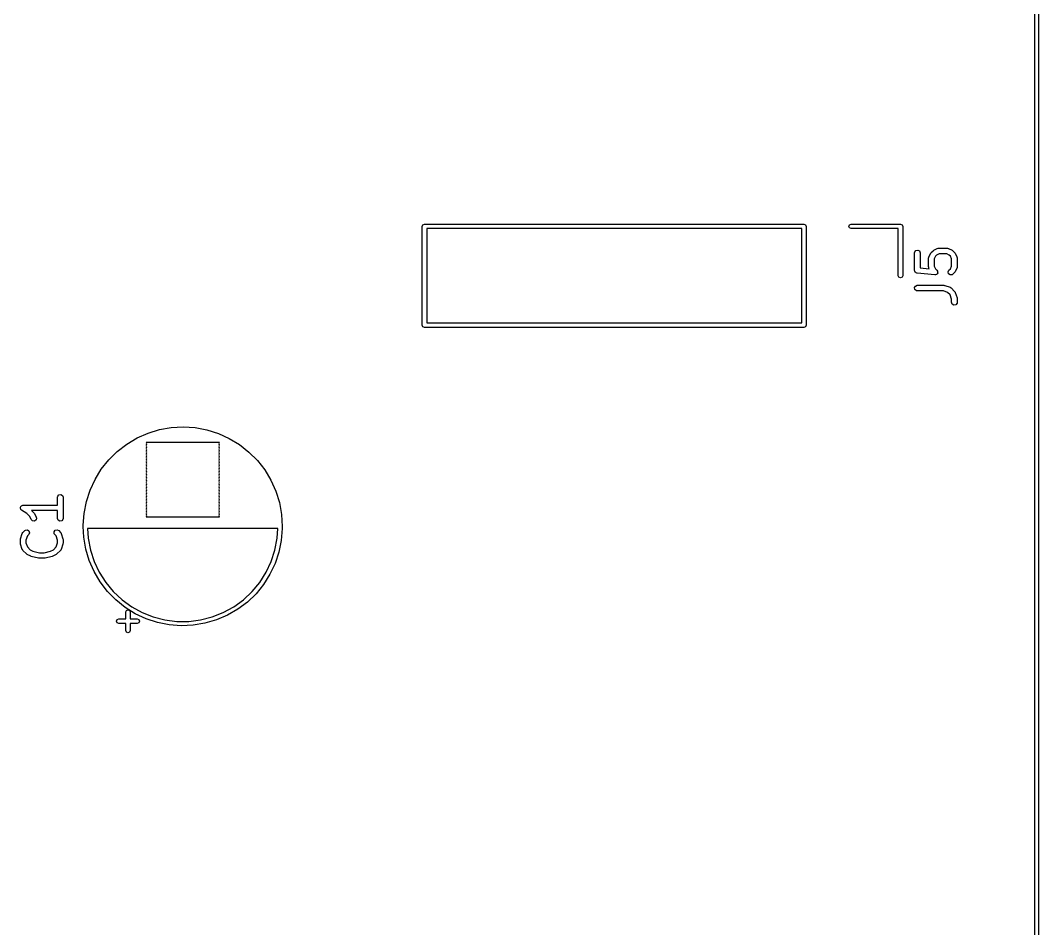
# Model space of a CAD drawing. Extents: x 107 to 167, y -145 to -45.
# Drawn here: x 139.63 to 167.05, y -120.59 to -96.12 of the extents above; entities that cross this region are included whole.
import ezdxf

# ---------------------------------------------------------------- set-up
doc = ezdxf.new("R2010")
doc.units = 0
doc.layers.add('BLACK', color=7, linetype='CONTINUOUS')

msp = doc.modelspace()

# ---------------------------------------------------------------- linework, layer by layer
at = {"layer": 'BLACK', "linetype": 'CONTINUOUS'}
for p, q in [((166.95, -144.95), (166.95, -45.05)), ((167.05, -45), (167.05, -145)), ((150.45, -101.67), (150.468, -101.628)), ((150.45, -104.33), (150.45, -101.67)), ((150.468, -101.628), (150.51, -101.61)), ((150.51, -101.61), (160.73, -101.61)), ((150.57, -101.73), (150.57, -104.27)), ((160.67, -101.73), (150.57, -101.73)), ((160.67, -104.27), (160.67, -101.73)), ((160.73, -101.61), (160.772, -101.628)), ((160.772, -101.628), (160.79, -101.67)), ((160.79, -101.67), (160.79, -104.33)), ((161.94, -101.67), (161.958, -101.628)), ((161.958, -101.712), (161.94, -101.67)), ((161.958, -101.628), (162, -101.61)), ((162, -101.73), (161.958, -101.712)), ((162, -101.61), (163.33, -101.61)), ((163.27, -101.73), (162, -101.73)), ((163.27, -103), (163.27, -101.73)), ((163.33, -101.61), (163.372, -101.628)), ((163.372, -101.628), (163.39, -101.67)), ((163.39, -101.67), (163.39, -103)), ((164.225, -102.314), (164.32, -102.266)), ((164.32, -102.266), (164.345, -102.259)), ((164.345, -102.259), (164.35, -102.26)), ((164.35, -102.26), (164.354, -102.258)), ((164.354, -102.258), (164.592, -102.258)), ((164.592, -102.258), (164.618, -102.263)), ((164.618, -102.263), (164.621, -102.266)), ((164.621, -102.266), (164.625, -102.266)), ((164.625, -102.266), (164.721, -102.314)), ((163.707, -102.381), (163.712, -102.355)), ((163.707, -102.857), (163.707, -102.381)), ((163.712, -102.355), (163.745, -102.316)), ((163.745, -102.316), (163.795, -102.307)), ((163.795, -102.307), (163.84, -102.333)), ((163.84, -102.333), (163.857, -102.381)), ((163.857, -102.381), (163.857, -102.789)), ((164.088, -102.524), (164.093, -102.498)), ((164.088, -102.762), (164.088, -102.524)), ((164.093, -102.498), (164.096, -102.495)), ((164.096, -102.49), (164.144, -102.395)), ((164.096, -102.495), (164.096, -102.49)), ((164.144, -102.395), (164.157, -102.377)), ((164.157, -102.377), (164.158, -102.376)), ((164.158, -102.376), (164.206, -102.328)), ((164.206, -102.328), (164.224, -102.315)), ((164.224, -102.315), (164.225, -102.314)), ((164.273, -102.473), (164.238, -102.542)), ((164.238, -102.542), (164.238, -102.744)), ((164.303, -102.443), (164.273, -102.473)), ((164.372, -102.408), (164.303, -102.443)), ((164.574, -102.408), (164.372, -102.408)), ((164.643, -102.443), (164.574, -102.408)), ((164.673, -102.473), (164.643, -102.443)), ((164.707, -102.542), (164.673, -102.473)), ((164.707, -102.744), (164.707, -102.542)), ((164.721, -102.314), (164.739, -102.327)), ((164.739, -102.327), (164.74, -102.328)), ((164.74, -102.328), (164.788, -102.376)), ((164.788, -102.376), (164.801, -102.394)), ((164.801, -102.394), (164.802, -102.395)), ((164.802, -102.395), (164.849, -102.49)), ((164.849, -102.49), (164.857, -102.515)), ((164.857, -102.515), (164.856, -102.52)), ((164.856, -102.52), (164.857, -102.524)), ((164.857, -102.524), (164.857, -102.762)), ((163.857, -102.789), (164.106, -102.814)), ((164.09, -102.766), (164.088, -102.762)), ((164.089, -102.77), (164.09, -102.766)), ((164.096, -102.795), (164.089, -102.77)), ((164.106, -102.814), (164.096, -102.795)), ((164.238, -102.744), (164.273, -102.813)), ((164.273, -102.813), (164.312, -102.852)), ((164.634, -102.852), (164.673, -102.813)), ((164.673, -102.813), (164.707, -102.744)), ((164.849, -102.795), (164.802, -102.891)), ((164.85, -102.791), (164.849, -102.795)), ((164.853, -102.788), (164.85, -102.791)), ((164.857, -102.762), (164.853, -102.788)), ((163.288, -103.042), (163.27, -103)), ((163.33, -103.06), (163.288, -103.042)), ((163.372, -103.042), (163.33, -103.06)), ((163.39, -103), (163.372, -103.042)), ((163.713, -102.872), (163.707, -102.857)), ((163.714, -102.888), (163.713, -102.872)), ((163.721, -102.895), (163.714, -102.888)), ((163.725, -102.905), (163.721, -102.895)), ((163.739, -102.913), (163.725, -102.905)), ((163.75, -102.925), (163.739, -102.913)), ((163.767, -102.929), (163.75, -102.925)), ((163.769, -102.931), (163.767, -102.929)), ((163.771, -102.931), (163.769, -102.931)), ((163.775, -102.932), (163.771, -102.931)), ((164.251, -102.979), (163.775, -102.932)), ((164.252, -102.979), (164.251, -102.979)), ((164.276, -102.973), (164.252, -102.979)), ((164.252, -102.979), (164.252, -102.979)), ((164.301, -102.967), (164.276, -102.973)), ((164.302, -102.966), (164.301, -102.966)), ((164.301, -102.966), (164.301, -102.967)), ((164.316, -102.946), (164.302, -102.966)), ((164.312, -102.852), (164.327, -102.873)), ((164.331, -102.925), (164.316, -102.946)), ((164.327, -102.873), (164.327, -102.874)), ((164.327, -102.874), (164.327, -102.874)), ((164.327, -102.874), (164.329, -102.899)), ((164.329, -102.899), (164.331, -102.924)), ((164.331, -102.924), (164.331, -102.925)), ((164.331, -102.925), (164.331, -102.925)), ((164.612, -102.898), (164.634, -102.852)), ((164.626, -102.948), (164.612, -102.898)), ((164.668, -102.977), (164.626, -102.948)), ((164.719, -102.973), (164.668, -102.977)), ((164.74, -102.958), (164.719, -102.973)), ((164.788, -102.91), (164.74, -102.958)), ((164.802, -102.891), (164.788, -102.909)), ((164.788, -102.909), (164.788, -102.91)), ((163.709, -103.32), (163.734, -103.276)), ((163.717, -103.371), (163.709, -103.32)), ((163.757, -103.404), (163.717, -103.371)), ((163.734, -103.276), (163.782, -103.258)), ((163.782, -103.258), (164.497, -103.258)), ((164.497, -103.258), (164.519, -103.262)), ((164.519, -103.262), (164.52, -103.262)), ((164.52, -103.262), (164.663, -103.31)), ((164.663, -103.31), (164.686, -103.322)), ((164.686, -103.322), (164.688, -103.326)), ((164.688, -103.326), (164.693, -103.328)), ((164.693, -103.328), (164.788, -103.423)), ((163.782, -103.408), (163.757, -103.404)), ((164.484, -103.408), (163.782, -103.408)), ((164.599, -103.447), (164.484, -103.408)), ((164.669, -103.517), (164.599, -103.447)), ((164.707, -103.631), (164.669, -103.517)), ((164.707, -103.714), (164.707, -103.631)), ((164.788, -103.423), (164.803, -103.444)), ((164.803, -103.444), (164.803, -103.449)), ((164.803, -103.449), (164.806, -103.452)), ((164.806, -103.452), (164.854, -103.595)), ((164.854, -103.595), (164.857, -103.618)), ((164.857, -103.618), (164.857, -103.619)), ((164.857, -103.619), (164.857, -103.714)), ((164.725, -103.762), (164.707, -103.714)), ((164.769, -103.788), (164.725, -103.762)), ((164.82, -103.779), (164.769, -103.788)), ((164.853, -103.74), (164.82, -103.779)), ((164.857, -103.714), (164.853, -103.74)), ((150.468, -104.372), (150.45, -104.33)), ((150.51, -104.39), (150.468, -104.372)), ((160.73, -104.39), (150.51, -104.39)), ((150.57, -104.27), (160.67, -104.27)), ((160.772, -104.372), (160.73, -104.39)), ((160.79, -104.33), (160.772, -104.372)), ((143.066, -107.238), (143.374, -107.144)), ((143.374, -107.144), (143.692, -107.088)), ((143.692, -107.088), (144.014, -107.07)), ((144.014, -107.07), (144.336, -107.091)), ((144.336, -107.091), (144.653, -107.151)), ((144.653, -107.151), (144.96, -107.248)), ((142.494, -107.533), (142.771, -107.369)), ((142.771, -107.369), (143.066, -107.238)), ((143.012, -107.489), (143.02, -107.509)), ((144.988, -107.489), (143.012, -107.489)), ((144.96, -107.248), (145.254, -107.382)), ((144.98, -107.509), (144.988, -107.489)), ((145.254, -107.382), (145.53, -107.549)), ((142.008, -107.957), (142.238, -107.73)), ((142.238, -107.73), (142.494, -107.533)), ((143.02, -107.509), (143.012, -107.529)), ((143.012, -107.529), (143.02, -107.549)), ((143.02, -107.549), (143.012, -107.569)), ((143.012, -107.569), (143.02, -107.589)), ((143.02, -107.589), (143.012, -107.609)), ((143.012, -107.609), (143.02, -107.629)), ((143.02, -107.629), (143.012, -107.649)), ((143.012, -107.649), (143.02, -107.669)), ((143.02, -107.669), (143.012, -107.689)), ((143.012, -107.689), (143.02, -107.709)), ((143.02, -107.709), (143.012, -107.729)), ((143.012, -107.729), (143.02, -107.749)), ((143.02, -107.749), (143.012, -107.769)), ((143.012, -107.769), (143.02, -107.789)), ((144.988, -107.529), (144.98, -107.509)), ((144.98, -107.549), (144.988, -107.529)), ((144.988, -107.569), (144.98, -107.549)), ((144.98, -107.589), (144.988, -107.569)), ((144.988, -107.609), (144.98, -107.589)), ((144.98, -107.629), (144.988, -107.609)), ((144.988, -107.649), (144.98, -107.629)), ((144.98, -107.669), (144.988, -107.649)), ((144.988, -107.689), (144.98, -107.669)), ((144.98, -107.709), (144.988, -107.689)), ((144.988, -107.729), (144.98, -107.709)), ((144.98, -107.749), (144.988, -107.729)), ((144.988, -107.769), (144.98, -107.749)), ((144.98, -107.789), (144.988, -107.769)), ((145.53, -107.549), (145.783, -107.749)), ((145.783, -107.749), (146.01, -107.978)), ((141.807, -108.209), (142.008, -107.957)), ((143.02, -107.789), (143.012, -107.809)), ((143.012, -107.809), (143.02, -107.829)), ((143.02, -107.829), (143.012, -107.849)), ((143.012, -107.849), (143.02, -107.869)), ((143.02, -107.869), (143.012, -107.889)), ((143.012, -107.889), (143.02, -107.909)), ((143.02, -107.909), (143.012, -107.929)), ((143.012, -107.929), (143.02, -107.949)), ((143.02, -107.949), (143.012, -107.969)), ((143.012, -107.969), (143.02, -107.989)), ((143.02, -107.989), (143.012, -108.009)), ((143.012, -108.009), (143.02, -108.029)), ((143.02, -108.029), (143.012, -108.049)), ((144.988, -107.809), (144.98, -107.789)), ((144.98, -107.829), (144.988, -107.809)), ((144.988, -107.849), (144.98, -107.829)), ((144.98, -107.869), (144.988, -107.849)), ((144.988, -107.889), (144.98, -107.869)), ((144.98, -107.909), (144.988, -107.889)), ((144.988, -107.929), (144.98, -107.909)), ((144.98, -107.949), (144.988, -107.929)), ((144.988, -107.969), (144.98, -107.949)), ((144.98, -107.989), (144.988, -107.969)), ((144.988, -108.009), (144.98, -107.989)), ((144.98, -108.029), (144.988, -108.009)), ((144.988, -108.049), (144.98, -108.029)), ((146.01, -107.978), (146.209, -108.232)), ((141.638, -108.484), (141.807, -108.209)), ((143.012, -108.049), (143.02, -108.069)), ((143.02, -108.069), (143.012, -108.089)), ((143.012, -108.089), (143.02, -108.109)), ((143.02, -108.109), (143.012, -108.129)), ((143.012, -108.129), (143.02, -108.149)), ((143.02, -108.149), (143.012, -108.169)), ((143.012, -108.169), (143.02, -108.189)), ((143.02, -108.189), (143.012, -108.209)), ((143.012, -108.209), (143.02, -108.229)), ((143.02, -108.229), (143.012, -108.249)), ((143.012, -108.249), (143.02, -108.269)), ((143.02, -108.269), (143.012, -108.289)), ((143.012, -108.289), (143.02, -108.309)), ((143.02, -108.309), (143.012, -108.329)), ((144.98, -108.069), (144.988, -108.049)), ((144.988, -108.089), (144.98, -108.069)), ((144.98, -108.109), (144.988, -108.089)), ((144.988, -108.129), (144.98, -108.109)), ((144.98, -108.149), (144.988, -108.129)), ((144.988, -108.169), (144.98, -108.149)), ((144.98, -108.189), (144.988, -108.169)), ((144.988, -108.209), (144.98, -108.189)), ((144.98, -108.229), (144.988, -108.209)), ((144.988, -108.249), (144.98, -108.229)), ((144.98, -108.269), (144.988, -108.249)), ((144.988, -108.289), (144.98, -108.269)), ((144.98, -108.309), (144.988, -108.289)), ((144.988, -108.329), (144.98, -108.309)), ((146.209, -108.232), (146.375, -108.508)), ((141.503, -108.776), (141.638, -108.484)), ((143.012, -108.329), (143.02, -108.349)), ((143.02, -108.349), (143.012, -108.369)), ((143.012, -108.369), (143.02, -108.389)), ((143.02, -108.389), (143.012, -108.409)), ((143.012, -108.409), (143.02, -108.429)), ((143.02, -108.429), (143.012, -108.449)), ((143.012, -108.449), (143.02, -108.469)), ((143.02, -108.469), (143.012, -108.489)), ((143.012, -108.489), (143.02, -108.509)), ((143.02, -108.509), (143.012, -108.529)), ((143.012, -108.529), (143.02, -108.549)), ((143.02, -108.549), (143.012, -108.569)), ((143.012, -108.569), (143.02, -108.589)), ((143.02, -108.589), (143.012, -108.609)), ((144.98, -108.349), (144.988, -108.329)), ((144.988, -108.369), (144.98, -108.349)), ((144.98, -108.389), (144.988, -108.369)), ((144.988, -108.409), (144.98, -108.389)), ((144.98, -108.429), (144.988, -108.409)), ((144.988, -108.449), (144.98, -108.429)), ((144.98, -108.469), (144.988, -108.449)), ((144.988, -108.489), (144.98, -108.469)), ((144.98, -108.509), (144.988, -108.489)), ((144.988, -108.529), (144.98, -108.509)), ((144.98, -108.549), (144.988, -108.529)), ((144.988, -108.569), (144.98, -108.549)), ((144.98, -108.589), (144.988, -108.569)), ((144.988, -108.609), (144.98, -108.589)), ((146.375, -108.508), (146.507, -108.803)), ((141.404, -109.084), (141.503, -108.776)), ((143.012, -108.609), (143.02, -108.629)), ((143.02, -108.629), (143.012, -108.649)), ((143.012, -108.649), (143.02, -108.669)), ((143.02, -108.669), (143.012, -108.689)), ((143.012, -108.689), (143.02, -108.709)), ((143.02, -108.709), (143.012, -108.729)), ((143.012, -108.729), (143.02, -108.749)), ((143.02, -108.749), (143.012, -108.769)), ((143.012, -108.769), (143.02, -108.789)), ((143.02, -108.789), (143.012, -108.809)), ((143.012, -108.809), (143.02, -108.829)), ((143.02, -108.829), (143.012, -108.849)), ((143.012, -108.849), (143.02, -108.869)), ((143.02, -108.869), (143.012, -108.889)), ((144.98, -108.629), (144.988, -108.609)), ((144.988, -108.649), (144.98, -108.629)), ((144.98, -108.669), (144.988, -108.649)), ((144.988, -108.689), (144.98, -108.669)), ((144.98, -108.709), (144.988, -108.689)), ((144.988, -108.729), (144.98, -108.709)), ((144.98, -108.749), (144.988, -108.729)), ((144.988, -108.769), (144.98, -108.749)), ((144.98, -108.789), (144.988, -108.769)), ((144.988, -108.809), (144.98, -108.789)), ((144.98, -108.829), (144.988, -108.809)), ((144.988, -108.849), (144.98, -108.829)), ((144.98, -108.869), (144.988, -108.849)), ((144.988, -108.889), (144.98, -108.869)), ((146.507, -108.803), (146.603, -109.111)), ((140.627, -108.964), (140.632, -108.939)), ((140.627, -109.175), (140.627, -108.964)), ((140.632, -108.939), (140.665, -108.899)), ((140.665, -108.899), (140.715, -108.89)), ((140.715, -108.89), (140.76, -108.916)), ((140.76, -108.916), (140.777, -108.964)), ((140.777, -108.964), (140.777, -109.536)), ((141.343, -109.4), (141.404, -109.084)), ((143.012, -108.889), (143.02, -108.909)), ((143.02, -108.909), (143.012, -108.929)), ((143.012, -108.929), (143.02, -108.949)), ((143.02, -108.949), (143.012, -108.969)), ((143.012, -108.969), (143.02, -108.989)), ((143.02, -108.989), (143.012, -109.009)), ((143.012, -109.009), (143.02, -109.029)), ((143.02, -109.029), (143.012, -109.049)), ((143.012, -109.049), (143.02, -109.07)), ((143.02, -109.07), (143.012, -109.09)), ((143.012, -109.09), (143.02, -109.11)), ((143.02, -109.11), (143.012, -109.13)), ((143.012, -109.13), (143.02, -109.15)), ((144.98, -108.909), (144.988, -108.889)), ((144.988, -108.929), (144.98, -108.909)), ((144.98, -108.949), (144.988, -108.929)), ((144.988, -108.969), (144.98, -108.949)), ((144.98, -108.989), (144.988, -108.969)), ((144.988, -109.009), (144.98, -108.989)), ((144.98, -109.029), (144.988, -109.009)), ((144.988, -109.049), (144.98, -109.029)), ((144.98, -109.07), (144.988, -109.049)), ((144.988, -109.09), (144.98, -109.07)), ((144.98, -109.11), (144.988, -109.09)), ((144.988, -109.13), (144.98, -109.11)), ((144.98, -109.15), (144.988, -109.13)), ((146.603, -109.111), (146.661, -109.428)), ((139.628, -109.245), (139.629, -109.241)), ((139.634, -109.266), (139.628, -109.245)), ((139.629, -109.237), (139.639, -109.218)), ((139.629, -109.241), (139.629, -109.237)), ((139.637, -109.287), (139.634, -109.266)), ((139.641, -109.29), (139.637, -109.287)), ((139.639, -109.218), (139.648, -109.198)), ((139.642, -109.294), (139.641, -109.29)), ((139.661, -109.312), (139.642, -109.294)), ((139.648, -109.198), (139.652, -109.196)), ((139.652, -109.196), (139.654, -109.193)), ((139.654, -109.193), (139.675, -109.185)), ((139.797, -109.404), (139.661, -109.312)), ((139.675, -109.185), (139.694, -109.175)), ((139.694, -109.175), (139.698, -109.176)), ((139.698, -109.176), (139.702, -109.175)), ((139.702, -109.175), (140.627, -109.175)), ((139.879, -109.485), (139.797, -109.404)), ((140.627, -109.325), (139.931, -109.325)), ((139.931, -109.325), (139.994, -109.387)), ((139.994, -109.387), (140.006, -109.406)), ((140.006, -109.406), (140.008, -109.407)), ((140.008, -109.407), (140.055, -109.502)), ((140.627, -109.536), (140.627, -109.325)), ((141.32, -109.722), (141.343, -109.4)), ((143.02, -109.15), (143.012, -109.17)), ((143.012, -109.17), (143.02, -109.19)), ((143.02, -109.19), (143.012, -109.21)), ((143.012, -109.21), (143.02, -109.23)), ((143.02, -109.23), (143.012, -109.25)), ((143.012, -109.25), (143.02, -109.27)), ((143.02, -109.27), (143.012, -109.29)), ((143.012, -109.29), (143.02, -109.31)), ((143.02, -109.31), (143.012, -109.33)), ((143.012, -109.33), (143.02, -109.35)), ((143.02, -109.35), (143.012, -109.37)), ((143.012, -109.37), (143.02, -109.39)), ((143.02, -109.39), (143.012, -109.41)), ((143.012, -109.41), (143.02, -109.43)), ((144.988, -109.17), (144.98, -109.15)), ((144.98, -109.19), (144.988, -109.17)), ((144.988, -109.21), (144.98, -109.19)), ((144.98, -109.23), (144.988, -109.21)), ((144.988, -109.25), (144.98, -109.23)), ((144.98, -109.27), (144.988, -109.25)), ((144.988, -109.29), (144.98, -109.27)), ((144.98, -109.31), (144.988, -109.29)), ((144.988, -109.33), (144.98, -109.31)), ((144.98, -109.35), (144.988, -109.33)), ((144.988, -109.37), (144.98, -109.35)), ((144.98, -109.39), (144.988, -109.37)), ((144.988, -109.41), (144.98, -109.39)), ((144.98, -109.43), (144.988, -109.41)), ((139.921, -109.569), (139.879, -109.485)), ((139.958, -109.605), (139.921, -109.569)), ((140.009, -109.608), (139.958, -109.605)), ((140.051, -109.577), (140.009, -109.608)), ((140.063, -109.527), (140.051, -109.577)), ((140.055, -109.502), (140.063, -109.527)), ((140.645, -109.584), (140.627, -109.536)), ((140.689, -109.61), (140.645, -109.584)), ((140.74, -109.601), (140.689, -109.61)), ((140.773, -109.561), (140.74, -109.601)), ((140.777, -109.536), (140.773, -109.561)), ((143.02, -109.43), (143.012, -109.45)), ((143.012, -109.45), (143.02, -109.47)), ((143.02, -109.47), (143.012, -109.49)), ((143.012, -109.49), (144.988, -109.49)), ((144.988, -109.45), (144.98, -109.43)), ((144.98, -109.47), (144.988, -109.45)), ((144.988, -109.49), (144.98, -109.47)), ((146.661, -109.428), (146.68, -109.75)), ((139.631, -110.083), (139.679, -109.941)), ((139.679, -109.941), (139.691, -109.918)), ((139.691, -109.918), (139.695, -109.915)), ((139.695, -109.915), (139.697, -109.911)), ((139.697, -109.911), (139.745, -109.864)), ((139.745, -109.864), (139.766, -109.849)), ((139.766, -109.849), (139.817, -109.844)), ((139.817, -109.844), (139.859, -109.874)), ((139.872, -109.923), (139.851, -109.97)), ((139.859, -109.874), (139.872, -109.923)), ((140.535, -109.897), (140.564, -109.855)), ((140.539, -109.948), (140.535, -109.897)), ((140.554, -109.97), (140.539, -109.948)), ((140.564, -109.855), (140.614, -109.842)), ((140.614, -109.842), (140.66, -109.864)), ((140.66, -109.864), (140.708, -109.911)), ((140.708, -109.911), (140.723, -109.933)), ((140.723, -109.933), (140.723, -109.937)), ((140.723, -109.937), (140.726, -109.941)), ((140.726, -109.941), (140.774, -110.083)), ((141.322, -109.75), (141.32, -109.722)), ((141.336, -110.044), (141.322, -109.75)), ((141.439, -109.81), (141.455, -110.071)), ((146.561, -109.81), (141.439, -109.81)), ((146.545, -110.071), (146.561, -109.81)), ((146.679, -109.806), (146.653, -110.128)), ((146.68, -109.75), (146.679, -109.806)), ((139.627, -110.107), (139.631, -110.085)), ((139.627, -110.202), (139.627, -110.107)), ((139.628, -110.204), (139.627, -110.202)), ((139.631, -110.226), (139.628, -110.204)), ((139.631, -110.085), (139.631, -110.083)), ((139.679, -110.369), (139.631, -110.226)), ((139.816, -110.005), (139.777, -110.119)), ((139.777, -110.119), (139.777, -110.19)), ((139.777, -110.19), (139.816, -110.305)), ((139.851, -109.97), (139.816, -110.005)), ((140.589, -110.005), (140.554, -109.97)), ((140.627, -110.119), (140.589, -110.005)), ((140.589, -110.305), (140.627, -110.19)), ((140.627, -110.19), (140.627, -110.119)), ((140.774, -110.226), (140.726, -110.369)), ((140.777, -110.202), (140.773, -110.224)), ((140.773, -110.224), (140.774, -110.226)), ((140.774, -110.083), (140.777, -110.106)), ((140.777, -110.106), (140.777, -110.107)), ((140.777, -110.107), (140.777, -110.202)), ((141.391, -110.362), (141.336, -110.044)), ((141.455, -110.071), (141.516, -110.388)), ((146.484, -110.388), (146.545, -110.071)), ((146.653, -110.128), (146.589, -110.444)), ((139.682, -110.372), (139.679, -110.369)), ((139.682, -110.377), (139.682, -110.372)), ((139.697, -110.398), (139.682, -110.377)), ((139.792, -110.494), (139.697, -110.398)), ((139.794, -110.494), (139.792, -110.494)), ((139.812, -110.508), (139.794, -110.494)), ((139.907, -110.555), (139.812, -110.508)), ((139.816, -110.305), (139.89, -110.379)), ((139.89, -110.379), (139.967, -110.417)), ((139.967, -110.417), (140.14, -110.461)), ((140.14, -110.461), (140.265, -110.461)), ((140.265, -110.461), (140.438, -110.417)), ((140.438, -110.417), (140.515, -110.379)), ((140.593, -110.508), (140.498, -110.555)), ((140.515, -110.379), (140.589, -110.305)), ((140.594, -110.506), (140.593, -110.508)), ((140.613, -110.494), (140.594, -110.506)), ((140.708, -110.398), (140.613, -110.494)), ((140.71, -110.394), (140.708, -110.398)), ((140.714, -110.392), (140.71, -110.394)), ((140.726, -110.369), (140.714, -110.392)), ((141.483, -110.671), (141.391, -110.362)), ((141.516, -110.388), (141.615, -110.694)), ((146.385, -110.694), (146.484, -110.388)), ((146.589, -110.444), (146.487, -110.75)), ((139.91, -110.556), (139.907, -110.555)), ((139.922, -110.561), (139.91, -110.556)), ((140.113, -110.608), (139.922, -110.561)), ((140.116, -110.608), (140.113, -110.608)), ((140.131, -110.611), (140.116, -110.608)), ((140.274, -110.611), (140.131, -110.611)), ((140.277, -110.61), (140.274, -110.611)), ((140.292, -110.608), (140.277, -110.61)), ((140.482, -110.561), (140.292, -110.608)), ((140.485, -110.559), (140.482, -110.561)), ((140.498, -110.555), (140.485, -110.559)), ((141.612, -110.967), (141.483, -110.671)), ((141.615, -110.694), (141.752, -110.986)), ((146.248, -110.986), (146.385, -110.694)), ((146.487, -110.75), (146.349, -111.041)), ((141.776, -111.245), (141.612, -110.967)), ((141.752, -110.986), (141.925, -111.258)), ((146.075, -111.258), (146.248, -110.986)), ((146.349, -111.041), (146.176, -111.314)), ((141.971, -111.501), (141.776, -111.245)), ((141.925, -111.258), (142.13, -111.506)), ((145.87, -111.506), (146.075, -111.258)), ((146.176, -111.314), (145.973, -111.564)), ((142.196, -111.732), (141.971, -111.501)), ((142.13, -111.506), (142.365, -111.726)), ((145.635, -111.726), (145.87, -111.506)), ((145.973, -111.564), (145.741, -111.788)), ((142.448, -111.935), (142.196, -111.732)), ((142.365, -111.726), (142.626, -111.916)), ((145.374, -111.916), (145.635, -111.726)), ((145.741, -111.788), (145.483, -111.982)), ((142.721, -112.105), (142.448, -111.935)), ((142.465, -112.055), (142.483, -112.012)), ((142.465, -112.245), (142.465, -112.055)), ((142.483, -112.012), (142.525, -111.995)), ((142.525, -111.995), (142.567, -112.012)), ((142.567, -112.012), (142.585, -112.055)), ((142.585, -112.055), (142.585, -112.245)), ((142.626, -111.916), (142.908, -112.071)), ((143.013, -112.242), (142.721, -112.105)), ((142.908, -112.071), (143.207, -112.19)), ((144.793, -112.19), (145.092, -112.071)), ((145.204, -112.144), (144.908, -112.272)), ((145.092, -112.071), (145.374, -111.916)), ((145.483, -111.982), (145.204, -112.144)), ((142.215, -112.305), (142.233, -112.262)), ((142.233, -112.347), (142.215, -112.305)), ((142.233, -112.262), (142.275, -112.245)), ((142.275, -112.365), (142.233, -112.347)), ((142.275, -112.245), (142.465, -112.245)), ((142.465, -112.365), (142.275, -112.365)), ((142.465, -112.555), (142.465, -112.365)), ((142.585, -112.245), (142.775, -112.245)), ((142.775, -112.365), (142.585, -112.365)), ((142.585, -112.365), (142.585, -112.555)), ((142.775, -112.245), (142.817, -112.262)), ((142.817, -112.347), (142.775, -112.365)), ((142.817, -112.262), (142.835, -112.305)), ((142.835, -112.305), (142.817, -112.347)), ((143.32, -112.342), (143.013, -112.242)), ((143.207, -112.19), (143.519, -112.27)), ((143.636, -112.405), (143.32, -112.342)), ((143.519, -112.27), (143.839, -112.31)), ((143.958, -112.43), (143.636, -112.405)), ((143.839, -112.31), (144.161, -112.31)), ((144.28, -112.415), (143.958, -112.43)), ((144.161, -112.31), (144.481, -112.27)), ((144.598, -112.362), (144.28, -112.415)), ((144.481, -112.27), (144.793, -112.19)), ((144.908, -112.272), (144.598, -112.362)), ((142.483, -112.597), (142.465, -112.555)), ((142.525, -112.615), (142.483, -112.597)), ((142.567, -112.597), (142.525, -112.615)), ((142.585, -112.555), (142.567, -112.597))]:
    msp.add_line(p, q, dxfattribs=at)

doc.saveas('drawing.dxf')
